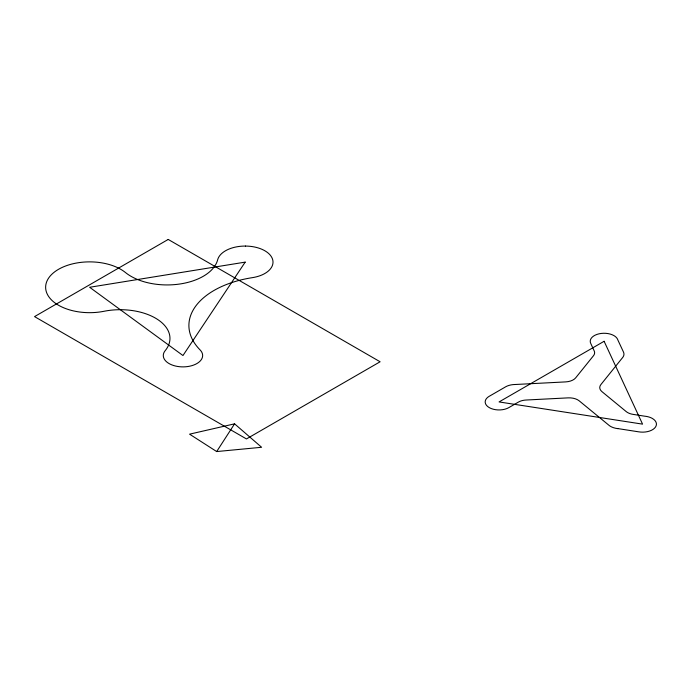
<?xml version="1.0" encoding="UTF-8"?>
<svg xmlns="http://www.w3.org/2000/svg" width="691" height="691" viewBox="0 0 691 691"><rect width="100%" height="100%" fill="white"/><g stroke="black" fill="none" stroke-linecap="round" stroke-linejoin="round"><path stroke-width="1.04" d="M216.68 451.56L234.577 423.833L261.604 447.276L216.68 451.56L189.567 434.164L234.577 423.833M617.745 428.636A14.52 8.387 0 0 1 608.305 424.758A12.248 7.074 0 0 0 607.864 424.378L579.213 400.849A12.248 7.074 0 0 0 568.106 397.869L526.041 400.029A12.248 7.074 0 0 0 518.466 402.067L509.941 406.973A12.248 7.074 0 0 0 509.587 407.18L508.878 407.604A13.889 8.016 0 0 1 489.245 407.604A13.889 8.016 0 0 1 489.245 396.263L489.979 395.857A12.248 7.074 0 0 0 490.334 395.658L504.49 387.487A12.248 7.074 0 0 0 504.836 387.28L505.544 386.856A13.975 8.067 0 0 1 515.037 384.498A12.248 7.074 0 0 0 515.797 384.472L565.661 381.898A12.248 7.074 0 0 0 575.681 377.839L593.483 355.727A12.248 7.074 0 0 0 594.208 350.916L590.935 343.85A12.248 7.074 0 0 0 590.822 343.617A13.889 8.024 0 0 1 596.972 334.409A13.889 8.024 0 0 1 613.936 335.61A14.096 8.137 0 0 1 617.797 339.817A12.248 7.074 0 0 0 618.013 340.335L623.256 351.572A12.248 7.074 0 0 0 623.368 351.805A13.967 8.067 0 0 1 622.358 357.903A12.248 7.074 0 0 0 622.09 358.223L600.868 384.602A12.248 7.074 0 0 0 601.947 391.642L626.21 411.594A12.248 7.074 0 0 0 633.06 414.367L644.202 416.112A12.248 7.074 0 0 0 645.109 416.232A14.096 8.137 0 0 1 652.382 418.47A13.889 8.024 0 0 1 654.472 428.256A13.889 8.024 0 0 1 638.519 431.806A12.248 7.074 0 0 0 638.121 431.745L618.652 428.714A12.248 7.074 0 0 0 617.754 428.593M245.184 262.131L182.968 355.528L89.64 287.275L245.184 262.131M168.207 239.44L34.55 316.608L246.454 438.94L380.11 361.773L168.207 239.44M604.115 341.285L499.057 401.937L642.561 424.136L604.115 341.285M245.486 246.065A27.821 16.066 0 0 0 217.665 259.764A51.108 29.506 0 0 1 179.038 284.122A51.108 29.506 0 0 1 125.477 272.539A43.999 25.403 0 0 0 67.64 265.275A43.999 25.403 0 0 0 49.614 297.83A43.999 25.403 0 0 0 104.03 311.278A49.683 28.685 0 0 1 157.28 319.242A49.683 28.685 0 0 1 165.184 350.665A19.676 11.358 0 0 0 183.694 366.878A19.676 11.358 0 0 0 200.079 349.914A85.762 49.519 0 0 1 252.405 277.644A27.821 16.066 0 0 0 272.79 260.118A27.821 16.066 0 0 0 245.486 246.065"/></g></svg>
